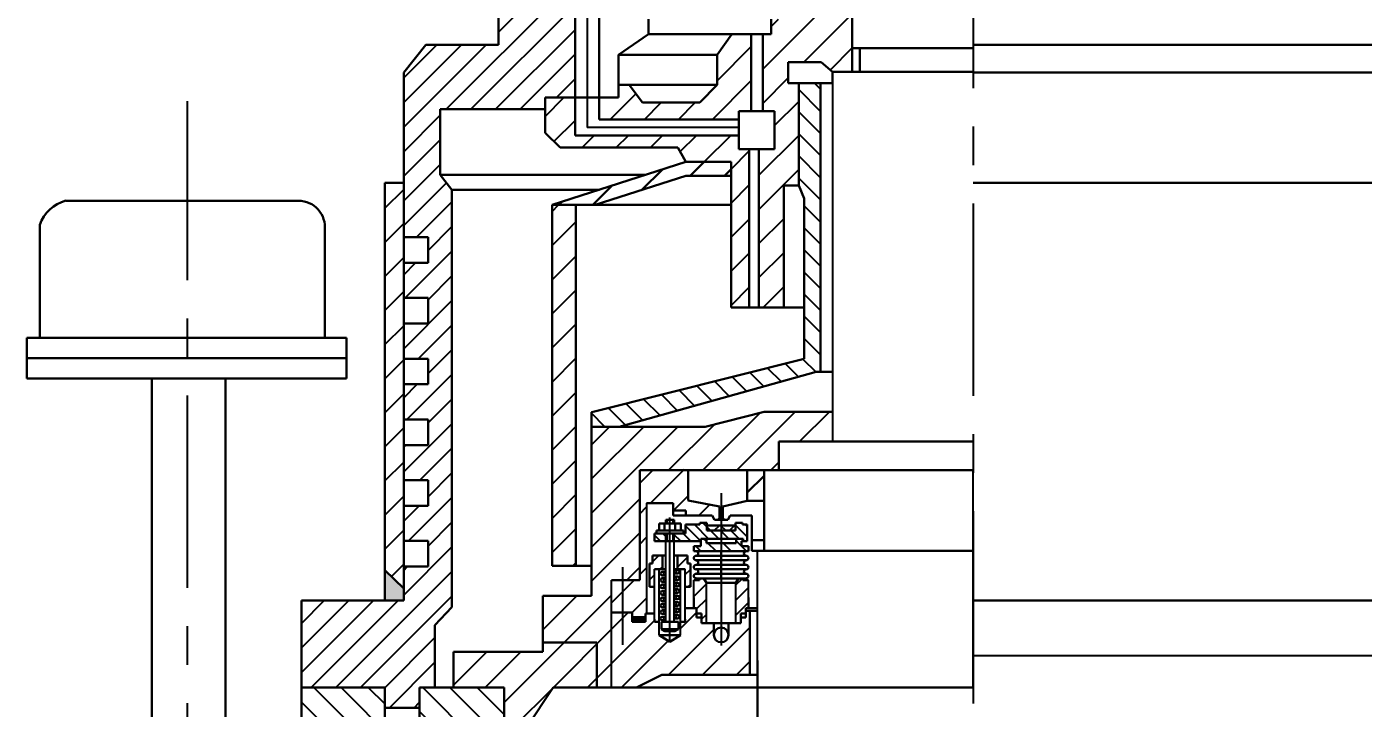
# Model space of a CAD drawing. Header units: millimetres. Extents: x 2503 to 3468, y 3317 to 4421.
# Drawn here: x 2620.8 to 2731, y 4023.9 to 4080.2 of the extents above; entities that cross this region are included whole.
import ezdxf

# ---------------------------------------------------------------- set-up
doc = ezdxf.new("R2010")
doc.units = ezdxf.units.MM
doc.header["$LTSCALE"] = 0.5
doc.linetypes.add('CENTER', pattern=[50.8, 31.75, -6.35, 6.35, -6.35])
doc.styles.get("Standard").update_dxf_attribs({"font": 'isocpeur.ttf', "oblique": 15})
doc.dimstyles.new('ISO-25', dxfattribs={"dimtxt": 2.5, "dimasz": 2.5, "dimexe": 1.25, "dimexo": 0.625, "dimtad": 1, "dimtoh": 1, "dimdec": 0, "dimtxsty": 'Standard', "dimcen": 2.5, "dimadec": 0, "dimazin": 0, "dimtfac": 1, "dimtdec": 0, "dimtmove": 0, "dimatfit": 3, "dimfxl": 1, "dimarcsym": 0})
pattern_1 = [(45, (2728.963, 3274.1218), (-1.4073123, 1.4073123), [])]

# ---------------------------------------------------------------- blocks, each defined once
blk = doc.blocks.new('*D11')
at = {"color": 0, "lineweight": -2, "ltscale": 0.5, "transparency": 16777216}
for p, q in [((2699.47, 4383.66), (2896.06, 4383.66)), ((2894.81, 4373.66), (2894.81, 3335.78)), ((2715.39, 3325.78), (2896.06, 3325.78))]:
    blk.add_line(p, q, dxfattribs=at)
at = {"color": 0, "ltscale": 0.5, "transparency": 16777216}
for points in [[(2893.14, 4373.66), (2896.48, 4373.66), (2894.81, 4383.66)], [(2893.14, 3335.78), (2896.48, 3335.78), (2894.81, 3325.78)]]:
    blk.add_solid(points, dxfattribs=at)
at = {"layer": 'Defpoints', "color": 0, "ltscale": 0.5, "transparency": 16777216}
for p in [(2698.84, 4383.66), (2714.77, 3325.78), (2894.81, 3325.78)]:
    blk.add_point(p, dxfattribs=at)
at = {"color": 0, "lineweight": 25, "ltscale": 0.5, "transparency": 16777216, "insert": (2891.69, 3863.87), "char_height": 2.5, "attachment_point": 5, "rotation": 90}
blk.add_mtext('{\\H2x;6990}', dxfattribs=at)
blk = doc.blocks.new('*D21')
at = {"color": 0, "lineweight": -2, "ltscale": 0.5, "transparency": 16777216}
for p, q in [((2699.47, 4160.83), (2881.95, 4160.83)), ((2880.7, 4150.83), (2880.7, 3947.79)), ((2843.87, 3937.79), (2881.95, 3937.79))]:
    blk.add_line(p, q, dxfattribs=at)
at = {"color": 0, "ltscale": 0.5, "transparency": 16777216}
for points in [[(2879.03, 4150.83), (2882.37, 4150.83), (2880.7, 4160.83)], [(2879.03, 3947.79), (2882.37, 3947.79), (2880.7, 3937.79)]]:
    blk.add_solid(points, dxfattribs=at)
at = {"layer": 'Defpoints', "color": 0, "ltscale": 0.5, "transparency": 16777216}
for p in [(2698.84, 4160.83), (2843.24, 3937.79), (2880.7, 3937.79)]:
    blk.add_point(p, dxfattribs=at)
at = {"color": 0, "ltscale": 0.5, "transparency": 16777216, "insert": (2876.57, 4048.17), "char_height": 2.5, "attachment_point": 5, "rotation": 90}
blk.add_mtext('{\\H2.8x;1100}', dxfattribs=at)

msp = doc.modelspace()

# ---------------------------------------------------------------- hatches: boundary and pattern name
at = {"ltscale": 0.5}
h = msp.add_hatch(dxfattribs=at)
h.set_pattern_fill('ANSI31', color=0, scale=0.45295, style=0)
h.set_pattern_definition([(45, (14.7563, 0.949), (-1.01690255, 1.01690255), [])])
h.paths.add_polyline_path([(2659.7, 4078.69), (2653.69, 4078.69), (2651.87, 4076.39), (2651.87, 4067.3), (2651.87, 4062.79), (2653.88, 4062.79), (2653.88, 4060.68), (2651.87, 4060.68), (2651.87, 4057.78), (2653.88, 4057.78), (2653.88, 4055.67), (2651.87, 4055.67), (2651.87, 4052.76), (2653.88, 4052.76), (2653.88, 4050.65), (2651.87, 4050.65), (2651.87, 4047.75), (2653.88, 4047.75), (2653.88, 4045.64), (2651.87, 4045.64), (2651.87, 4042.73), (2653.88, 4042.73), (2653.88, 4040.62), (2651.87, 4040.62), (2651.87, 4037.72), (2653.88, 4037.72), (2653.88, 4035.61), (2651.87, 4035.61), (2651.87, 4032.79), (2650.31, 4032.79), (2643.43, 4032.79), (2643.43, 4025.62), (2650.31, 4025.62), (2650.31, 4023.95), (2653.18, 4023.95), (2653.18, 4025.62), (2654.45, 4025.62), (2654.45, 4030.77), (2655.85, 4032.25), (2655.85, 4066.72), (2654.88, 4067.94), (2654.88, 4073.38), (2663.53, 4073.38), (2663.53, 4074.34), (2666.01, 4074.34), (2666.01, 4111.69), (2665.48, 4111.69), (2665.48, 4115.23), (2665.76, 4115.23), (2665.76, 4116.95), (2664.09, 4116.95), (2664.09, 4118.56), (2659.7, 4118.56)])
h = msp.add_hatch()
h.set_pattern_fill('ANSI31', color=0, scale=0.626847, style=0)
h.set_pattern_definition(pattern_1)
h.paths.add_polyline_path([(2684.47, 4075.53), (2683.6, 4075.53), (2683.6, 4077.25), (2686.32, 4077.25), (2687.26, 4076.45), (2688.88, 4076.45), (2688.88, 4083.5), (2686.4, 4083.5), (2686.4, 4081.57), (2685.11, 4081.57), (2685.11, 4080.79), (2682.2, 4080.79), (2682.2, 4079.57), (2681.49, 4079.57), (2681.49, 4073.21), (2682.47, 4073.21), (2682.47, 4070.07), (2681.18, 4070.07), (2681.18, 4056.99), (2683.22, 4056.99), (2683.22, 4067.08), (2684.47, 4067.08)])
at = {"lineweight": -3}
h = msp.add_hatch(dxfattribs=at)
h.set_pattern_fill('ANSI31', color=0, scale=0.626847, style=0)
h.set_pattern_definition(pattern_1)
h.paths.add_polyline_path([(2680.55, 4079.57), (2678.95, 4079.57), (2677.73, 4077.87), (2677.73, 4075.39), (2676.3, 4073.91), (2671.57, 4073.91), (2670.46, 4075.39), (2669.58, 4075.39), (2669.58, 4074.34), (2667.99, 4074.34), (2667.99, 4072.53), (2679.53, 4072.53), (2679.53, 4073.21), (2680.55, 4073.21)])
h = msp.add_hatch()
h.set_pattern_fill('ANSI31', color=0, scale=0.4068, angle=90, style=0)
h.set_pattern_definition([(135, (14.7563, 0.9491), (-0.91329205, -0.91329205), [])])
h.paths.add_polyline_path([(2686.27, 4075.53), (2684.47, 4075.53), (2684.47, 4067.08), (2684.92, 4065.99), (2684.92, 4056.99), (2684.92, 4052.76), (2667.6, 4048.41), (2667.36, 4048.35), (2667.36, 4047.15), (2669.64, 4047.15), (2685.9, 4051.69), (2686.27, 4051.69)])
h = msp.add_hatch()
h.set_pattern_fill('ANSI31', color=0, scale=0.626847, style=0)
h.set_pattern_definition(pattern_1)
h.paths.add_polyline_path([(2680.38, 4070.07), (2679.53, 4070.07), (2679.53, 4071.21), (2666.01, 4071.21), (2666.01, 4074.34), (2663.53, 4074.34), (2663.53, 4073.38), (2663.53, 4071.41), (2664.78, 4070.21), (2674.5, 4070.21), (2675.14, 4069.02), (2678.88, 4069.02), (2678.88, 4065.46), (2678.88, 4056.99), (2680.38, 4056.99)])
at = {"lineweight": 30}
h = msp.add_hatch(dxfattribs=at)
h.set_pattern_fill('ANSI31', color=0, scale=0.626847, style=0)
h.set_pattern_definition(pattern_1)
h.paths.add_polyline_path([(2678.88, 4069.02), (2675.14, 4069.02), (2664.11, 4065.46), (2667.67, 4065.46), (2675.14, 4067.87), (2678.88, 4067.87)])
at = {"lineweight": -3}
h = msp.add_hatch(dxfattribs=at)
h.set_pattern_fill('ANSI31', color=0, scale=0.626847, style=0)
h.set_pattern_definition(pattern_1)
h.paths.add_polyline_path([(2651.87, 4067.3), (2650.31, 4067.3), (2650.31, 4035.31), (2651.87, 4033.78)])
h = msp.add_hatch(dxfattribs=at)
h.set_pattern_fill('ANSI31', color=0, scale=0.626847, style=0)
h.set_pattern_definition(pattern_1)
h.paths.add_polyline_path([(2666.07, 4065.46), (2664.11, 4065.46), (2664.11, 4035.66), (2666.07, 4035.66)])
h = msp.add_hatch()
h.set_pattern_fill('ANSI31', color=0, scale=0.626847, style=0)
h.set_pattern_definition(pattern_1)
h.paths.add_polyline_path([(2682.82, 4045.93), (2687.26, 4045.93), (2687.26, 4048.39), (2681.6, 4048.39), (2676.74, 4047.15), (2667.36, 4047.15), (2667.36, 4035.66), (2667.36, 4033.18), (2663.35, 4033.18), (2663.35, 4028.57), (2655.97, 4028.57), (2655.97, 4025.62), (2660.15, 4025.62), (2660.15, 4022.34), (2662.03, 4022.34), (2664.21, 4025.62), (2669.02, 4025.62), (2669.02, 4034.49), (2670.27, 4034.49), (2671.02, 4034.49), (2671.35, 4034.49), (2671.35, 4043.57), (2673.47, 4043.57), (2674.22, 4043.57), (2681.6, 4043.57), (2682.82, 4043.57)])
h = msp.add_hatch()
h.set_pattern_fill('ANSI31', color=0, scale=0.558898, angle=180, style=0)
h.set_pattern_definition([(225, (2802.8117, 3727.2441), (1.254761, -1.254761), [])])
h.paths.add_polyline_path([(2669.02, 4034.49), (2669.02, 4031.8), (2669.65, 4031.8), (2669.95, 4031.8), (2669.95, 4034.49)])
h.paths.add_polyline_path([(2670.27, 4034.49), (2669.95, 4034.49), (2669.95, 4031.8), (2670.73, 4031.8), (2670.73, 4031.42), (2671.81, 4031.42), (2671.81, 4031.74), (2671.91, 4031.74), (2671.91, 4040.85), (2672.11, 4040.85), (2674.09, 4040.85), (2674.09, 4040.23), (2675.16, 4040.23), (2675.16, 4039.81), (2677.31, 4039.81), (2677.51, 4039.47), (2677.79, 4039.47), (2677.92, 4039.6), (2677.92, 4040.55), (2675.34, 4041.05), (2675.28, 4043.65), (2671.35, 4043.57), (2671.35, 4034.49), (2671.02, 4034.49)])
at = {"lineweight": 30}
h = msp.add_hatch(dxfattribs=at)
h.set_pattern_fill('ANSI31', color=0, scale=0.465748, angle=180, style=0)
h.set_pattern_definition([(225, (2802.8117, 3727.2441), (1.0456345, -1.0456345), [])])
h.paths.add_polyline_path([(2680.2, 4043.77), (2680.2, 4041.04), (2681.6, 4041.04), (2681.6, 4043.8)])
h = msp.add_hatch()
h.set_pattern_fill('ANSI31', color=0, scale=0.186299, angle=270, style=0)
h.set_pattern_definition([(315, (2802.8117, 3727.2441), (0.4182538, 0.4182538), [])])
h.paths.add_polyline_path([(2672.55, 4038.33), (2672.55, 4037.69), (2673.49, 4037.69), (2673.49, 4038.33)])
h.paths.add_polyline_path([(2675.13, 4039.07), (2675.13, 4038.33), (2674.19, 4038.33), (2674.19, 4037.69), (2675.92, 4037.69), (2676.38, 4037.69), (2676.38, 4037.9), (2678.06, 4037.9), (2678.06, 4038.58), (2676.87, 4038.58), (2676.87, 4039), (2676.87, 4039.21), (2676.31, 4039.21), (2676.31, 4039.07), (2675.92, 4039.07)])
h.paths.add_polyline_path([(2678.06, 4038.58), (2678.06, 4037.9), (2679.88, 4037.9), (2679.88, 4037.69), (2680.2, 4037.69), (2680.2, 4039.07), (2679.81, 4039.07), (2679.81, 4039.21), (2679.25, 4039.21), (2679.25, 4039), (2679.25, 4038.58)])
at = {"lineweight": -3}
h = msp.add_hatch(dxfattribs=at)
h.set_pattern_fill('ANSI37', color=0, scale=0.279449, angle=90, style=0)
h.set_pattern_definition([(135, (2802.8117, 3727.2441), (-0.6273807, -0.6273807), []), (225, (2802.8117, 3727.2441), (0.6273807, -0.6273807), [])])
h.paths.add_polyline_path([(2678.06, 4039), (2678.06, 4038.58), (2679.25, 4038.58), (2679.25, 4039)])
h.paths.add_polyline_path([(2676.87, 4039), (2676.87, 4038.58), (2678.06, 4038.58), (2678.06, 4039)])
h = msp.add_hatch(dxfattribs=at)
h.set_pattern_fill('ANSI31', color=0, scale=0.279449, angle=270, style=0)
h.set_pattern_definition([(315, (2802.8117, 3727.2441), (0.6273807, 0.6273807), [])])
h.paths.add_polyline_path([(2676.38, 4037.9), (2676.38, 4037.29), (2675.81, 4037.29), (2675.81, 4036.87), (2675.99, 4036.87), (2678.06, 4036.87), (2678.06, 4037.54), (2676.84, 4037.54), (2676.84, 4037.9)])
h.paths.add_polyline_path([(2679.29, 4037.9), (2679.29, 4037.54), (2678.06, 4037.54), (2678.06, 4036.87), (2680.13, 4036.87), (2680.32, 4036.87), (2680.32, 4037.29), (2679.74, 4037.29), (2679.74, 4037.69), (2679.88, 4037.69), (2679.88, 4037.9)])
h = msp.add_hatch()
h.set_pattern_fill('ANSI31', color=0, scale=0.279449, angle=180, style=0)
h.set_pattern_definition([(225, (2802.8117, 3727.2441), (0.6273807, -0.6273807), [])])
h.paths.add_polyline_path([(2679.5, 4034.63), (2679.28, 4034.26), (2679.28, 4030.94), (2679.69, 4030.94), (2679.69, 4031.39), (2679.69, 4031.74), (2680.09, 4031.74), (2680.09, 4031.95), (2680.09, 4032.16), (2680.32, 4032.16), (2680.32, 4033.06), (2680.32, 4034.48), (2679.85, 4034.48), (2679.85, 4034.63)])
h.paths.add_polyline_path([(2676.27, 4034.63), (2676.27, 4034.48), (2675.81, 4034.48), (2675.81, 4033.06), (2675.81, 4032.16), (2676.03, 4032.16), (2676.03, 4031.95), (2676.03, 4031.74), (2676.43, 4031.74), (2676.43, 4031.39), (2676.43, 4030.94), (2676.84, 4030.94), (2676.84, 4034.26), (2676.62, 4034.63)])
h.paths.add_polyline_path([(2674.47, 4036.52), (2674.47, 4035.38), (2675.1, 4035.38), (2675.1, 4033.92), (2675.52, 4033.92), (2675.52, 4035.85), (2675.29, 4035.85), (2675.29, 4036.52)])
h.paths.add_polyline_path([(2672.39, 4036.52), (2672.39, 4035.85), (2672.16, 4035.85), (2672.16, 4033.92), (2672.57, 4033.92), (2672.57, 4035.38), (2673.21, 4035.38), (2673.21, 4036.52)])
at = {"lineweight": 30}
for points in [[(2651.87, 4033.78), (2650.31, 4035.31), (2650.31, 4032.79), (2651.87, 4032.79)], [(2670.73, 4031.42), (2670.73, 4031.03), (2671.81, 4031.03), (2671.81, 4031.42)]]:
    msp.add_hatch(color=0, dxfattribs=at).paths.add_polyline_path(points)
at = {"lineweight": -2}
h = msp.add_hatch(dxfattribs=at)
h.set_pattern_fill('ANSI31', color=0, scale=0.626847, style=0)
h.set_pattern_definition(pattern_1)
h.paths.add_polyline_path([(2680.44, 4031.95), (2680.09, 4031.95), (2680.09, 4031.39), (2679.69, 4031.39), (2679.69, 4030.94), (2678.67, 4030.94), (2678.67, 4029.96, -1), (2677.45, 4029.96), (2677.45, 4030.94), (2676.43, 4030.94), (2676.43, 4031.39), (2676.03, 4031.39), (2676.03, 4031.95), (2676.03, 4032.16), (2675.1, 4032.16), (2675.1, 4031.27), (2675.1, 4031.03), (2674.72, 4031.03), (2674.72, 4029.93), (2673.84, 4029.39), (2672.95, 4029.93), (2672.95, 4031.03), (2672.57, 4031.03), (2672.57, 4031.27), (2672.57, 4031.74), (2671.91, 4031.74), (2671.81, 4031.74), (2671.81, 4031.03), (2670.73, 4031.03), (2670.73, 4031.8), (2669.65, 4031.8), (2669.02, 4031.8), (2669.02, 4025.62), (2671.07, 4025.62), (2673.17, 4026.66), (2680.44, 4026.66)])
at = {"ltscale": 0.5}
h = msp.add_hatch(dxfattribs=at)
h.set_pattern_fill('ANSI31', color=0, scale=0.5, angle=90, style=0)
h.set_pattern_definition([(135, (14.7563, 0.949), (-1.122532, -1.122532), [])])
h.paths.add_polyline_path([(2650.31, 4022.37), (2650.31, 4025.62), (2643.43, 4025.62), (2643.43, 4015.49), (2646.37, 4013.58), (2646.37, 4014.69, -0.313506), (2648.17, 4015.55), (2656.93, 4015.55, -0.331098), (2657.93, 4014.23), (2657.93, 4011.2), (2660.15, 4011.77), (2660.15, 4020.15), (2662.03, 4021.45), (2662.03, 4022.34), (2660.15, 4022.34), (2660.15, 4025.62), (2653.18, 4025.62), (2653.18, 4022.37)])

# ---------------------------------------------------------------- linework, layer by layer
at = {"linetype": 'CENTER'}
for p, q in [((2698.84, 4395.78), (2698.84, 3779.85)), ((2634.04, 3779.85), (2634.04, 4074.03))]:
    msp.add_line(p, q, dxfattribs=at)
at = {"color": 0, "lineweight": 30}
for p, q in [((2659.7, 4078.69), (2659.7, 4122.72)), ((2688.88, 4114.13), (2688.88, 4076.45)), ((2666.01, 4074.34), (2666.01, 4111.69)), ((2667.99, 4111.69), (2667.99, 4072.53)), ((2672.07, 4079.57), (2672.07, 4080.79)), ((2682.2, 4079.57), (2682.2, 4080.79)), ((2669.58, 4077.87), (2672.07, 4079.57)), ((2672.07, 4079.57), (2682.2, 4079.57)), ((2677.73, 4077.87), (2678.95, 4079.57)), ((2680.55, 4073.21), (2680.55, 4079.57)), ((2681.49, 4079.57), (2681.49, 4073.21)), ((2651.87, 4076.39), (2653.69, 4078.69)), ((2653.69, 4078.69), (2659.7, 4078.69)), ((2737.98, 4078.69), (2698.84, 4078.69)), ((2669.58, 4074.34), (2669.58, 4077.87)), ((2669.58, 4077.87), (2677.73, 4077.87)), ((2677.73, 4077.87), (2677.73, 4075.39)), ((2688.88, 4078.4), (2689.49, 4078.4)), ((2689.49, 4078.4), (2689.49, 4076.45)), ((2689.49, 4078.4), (2698.84, 4078.4)), ((2651.87, 4067.3), (2651.87, 4076.39)), ((2686.32, 4077.25), (2683.6, 4077.25)), ((2683.6, 4077.25), (2683.6, 4075.53)), ((2687.26, 4076.45), (2686.32, 4077.25)), ((2689.49, 4076.45), (2687.26, 4076.45)), ((2687.26, 4075.53), (2687.26, 4076.45)), ((2689.49, 4076.45), (2698.84, 4076.45)), ((2745.82, 4076.39), (2698.84, 4076.39)), ((2677.73, 4075.39), (2669.58, 4075.39)), ((2669.58, 4075.39), (2670.46, 4075.39)), ((2670.46, 4075.39), (2671.57, 4073.91)), ((2676.3, 4073.91), (2677.73, 4075.39)), ((2683.6, 4075.53), (2684.47, 4075.53)), ((2684.47, 4067.08), (2684.47, 4075.53)), ((2684.47, 4075.53), (2687.26, 4075.53)), ((2687.26, 4075.53), (2686.27, 4075.53)), ((2686.27, 4075.53), (2686.27, 4051.69)), ((2663.53, 4073.38), (2663.53, 4074.34)), ((2663.53, 4074.34), (2666.01, 4074.34)), ((2666.01, 4074.34), (2666.01, 4071.21)), ((2666.01, 4074.34), (2669.58, 4074.34)), ((2654.88, 4067.94), (2654.88, 4073.38)), ((2654.88, 4073.38), (2663.53, 4073.38)), ((2663.53, 4071.41), (2663.53, 4073.38)), ((2671.57, 4073.91), (2676.3, 4073.91)), ((2679.53, 4071.21), (2679.53, 4073.21)), ((2679.53, 4073.21), (2682.47, 4073.21)), ((2682.47, 4073.21), (2682.47, 4070.07)), ((2667.99, 4072.53), (2679.53, 4072.53)), ((2664.78, 4070.21), (2663.53, 4071.41)), ((2666.01, 4071.21), (2679.53, 4071.21)), ((2679.53, 4070.07), (2679.53, 4071.21)), ((2674.5, 4070.21), (2664.78, 4070.21)), ((2675.14, 4069.02), (2674.5, 4070.21)), ((2682.47, 4070.07), (2679.53, 4070.07)), ((2680.38, 4070.07), (2680.38, 4056.99)), ((2681.18, 4070.07), (2681.18, 4056.99)), ((2664.11, 4065.46), (2675.14, 4069.02)), ((2675.14, 4069.02), (2678.88, 4069.02)), ((2678.88, 4069.02), (2678.88, 4065.46)), ((2655.85, 4066.72), (2654.88, 4067.94)), ((2654.88, 4067.94), (2671.79, 4067.94)), ((2667.67, 4065.46), (2675.14, 4067.87)), ((2675.14, 4067.87), (2678.88, 4067.87)), ((2650.31, 4067.3), (2651.87, 4067.3)), ((2650.31, 4032.79), (2650.31, 4067.3)), ((2651.87, 4067.3), (2651.87, 4032.79)), ((2655.85, 4032.25), (2655.85, 4066.72)), ((2655.85, 4066.72), (2668.02, 4066.72)), ((2683.22, 4056.99), (2683.22, 4067.08)), ((2683.22, 4067.08), (2684.47, 4067.08)), ((2684.47, 4067.08), (2684.92, 4065.99)), ((2745.82, 4067.3), (2698.84, 4067.3)), ((2624.01, 4065.81), (2643.2, 4065.81)), ((2664.11, 4035.66), (2664.11, 4065.46)), ((2664.11, 4065.46), (2678.88, 4065.46)), ((2666.07, 4035.66), (2666.07, 4065.46)), ((2678.88, 4065.46), (2678.88, 4056.99)), ((2684.92, 4056.99), (2684.92, 4065.99)), ((2621.85, 4054.49), (2621.85, 4063.82)), ((2645.36, 4054.49), (2645.36, 4063.38)), ((2653.88, 4062.79), (2651.87, 4062.79)), ((2653.88, 4060.68), (2653.88, 4062.79)), ((2651.87, 4060.68), (2653.88, 4060.68)), ((2653.88, 4057.78), (2651.87, 4057.78)), ((2653.88, 4055.67), (2653.88, 4057.78)), ((2678.88, 4056.99), (2684.92, 4056.99)), ((2684.92, 4056.99), (2684.92, 4052.76)), ((2651.87, 4055.67), (2653.88, 4055.67)), ((2620.77, 4051.12), (2620.77, 4054.49)), ((2620.77, 4054.49), (2647.14, 4054.49)), ((2647.14, 4054.49), (2647.14, 4051.12)), ((2620.77, 4052.81), (2647.14, 4052.81)), ((2653.88, 4052.76), (2651.87, 4052.76)), ((2653.88, 4050.65), (2653.88, 4052.76)), ((2684.92, 4052.76), (2667.6, 4048.41)), ((2631.09, 4051.12), (2620.77, 4051.12)), ((2631.09, 4017.01), (2631.09, 4051.12)), ((2631.09, 4051.12), (2637.6, 4051.12)), ((2637.16, 4051.12), (2637.16, 4017.01)), ((2637.6, 4051.12), (2647.14, 4051.12)), ((2669.64, 4047.15), (2685.9, 4051.69)), ((2685.9, 4051.69), (2687.26, 4051.69)), ((2651.87, 4050.65), (2653.88, 4050.65)), ((2653.88, 4047.75), (2651.87, 4047.75)), ((2653.88, 4045.64), (2653.88, 4047.75)), ((2667.6, 4048.41), (2667.36, 4048.35)), ((2667.36, 4048.35), (2667.36, 4035.66)), ((2681.6, 4048.39), (2676.74, 4047.15)), ((2687.26, 4048.39), (2681.6, 4048.39)), ((2676.74, 4047.15), (2667.36, 4047.15)), ((2651.87, 4045.64), (2653.88, 4045.64)), ((2687.26, 4045.93), (2682.82, 4045.93)), ((2682.82, 4045.93), (2682.82, 4043.57)), ((2687.26, 4045.93), (2698.84, 4045.93)), ((2671.35, 4034.49), (2671.35, 4043.57)), ((2671.35, 4043.57), (2671.35, 4037.23)), ((2671.35, 4043.57), (2673.47, 4043.57)), ((2671.35, 4043.57), (2673.47, 4043.57)), ((2673.47, 4043.57), (2672.73, 4043.57)), ((2673.47, 4043.57), (2674.22, 4043.57)), ((2675.34, 4043.57), (2674.22, 4043.57)), ((2675.34, 4043.57), (2674.22, 4043.57)), ((2674.22, 4043.57), (2681.6, 4043.57)), ((2674.22, 4043.57), (2681.6, 4043.57)), ((2675.34, 4041.05), (2675.34, 4043.57)), ((2675.34, 4041.05), (2675.34, 4043.57)), ((2680.2, 4041.04), (2680.2, 4043.57)), ((2680.2, 4041.04), (2680.2, 4043.57)), ((2681.6, 4036.89), (2681.6, 4043.57)), ((2681.6, 4043.57), (2698.84, 4043.57)), ((2653.88, 4042.73), (2651.87, 4042.73)), ((2653.88, 4040.62), (2653.88, 4042.73)), ((2677.92, 4040.55), (2675.34, 4041.05)), ((2678.21, 4040.55), (2680.2, 4041.04)), ((2680.2, 4041.04), (2681.6, 4041.04)), ((2651.87, 4040.62), (2653.88, 4040.62)), ((2672.11, 4040.85), (2671.91, 4040.85)), ((2674.09, 4040.85), (2672.11, 4040.85)), ((2674.09, 4039.81), (2674.09, 4040.85)), ((2675.16, 4040.23), (2674.09, 4040.23)), ((2675.16, 4039.81), (2675.16, 4040.23)), ((2677.92, 4040.55), (2677.92, 4039.6)), ((2678.21, 4040.55), (2678.21, 4039.6)), ((2672.95, 4039.16), (2672.95, 4038.59)), ((2672.95, 4039.16), (2673.84, 4039.16)), ((2673.39, 4038.59), (2673.39, 4039.16)), ((2673.49, 4039.16), (2673.49, 4039.45)), ((2673.49, 4039.45), (2673.84, 4039.45)), ((2673.49, 4039.16), (2673.49, 4039.45)), ((2673.59, 4039.16), (2673.59, 4039.45)), ((2674.19, 4039.45), (2673.84, 4039.45)), ((2674.73, 4039.16), (2673.84, 4039.16)), ((2677.31, 4039.81), (2674.09, 4039.81)), ((2674.09, 4039.16), (2674.09, 4039.45)), ((2674.19, 4039.16), (2674.19, 4039.45)), ((2674.28, 4038.59), (2674.28, 4039.16)), ((2674.73, 4039.16), (2674.73, 4038.59)), ((2675.13, 4039.07), (2675.13, 4038.33)), ((2675.92, 4039.07), (2675.13, 4039.07)), ((2675.92, 4039.07), (2676.31, 4039.07)), ((2676.31, 4039.07), (2676.31, 4039.21)), ((2676.31, 4039.21), (2676.87, 4039.21)), ((2676.87, 4039), (2676.87, 4039.21)), ((2676.87, 4039), (2676.87, 4038.58)), ((2678.06, 4039), (2676.87, 4039)), ((2677.31, 4039.81), (2677.51, 4039.47)), ((2677.51, 4039.47), (2678.34, 4039.47)), ((2677.79, 4039.47), (2677.92, 4039.6)), ((2678.61, 4039.47), (2677.79, 4039.47)), ((2677.92, 4039.6), (2678.06, 4039.6)), ((2678.21, 4039.6), (2678.06, 4039.6)), ((2678.06, 4039), (2679.25, 4039)), ((2678.34, 4039.47), (2678.21, 4039.6)), ((2678.81, 4039.81), (2678.61, 4039.47)), ((2680.59, 4039.81), (2678.81, 4039.81)), ((2679.25, 4039), (2679.25, 4039.21)), ((2679.25, 4039), (2679.25, 4039.21)), ((2679.81, 4039.21), (2679.25, 4039.21)), ((2679.25, 4039), (2679.25, 4038.58)), ((2679.81, 4039.07), (2679.81, 4039.21)), ((2680.2, 4039.07), (2679.81, 4039.07)), ((2680.2, 4037.69), (2680.2, 4039.07)), ((2680.59, 4037.79), (2680.59, 4039.81)), ((2653.88, 4037.72), (2651.87, 4037.72)), ((2653.88, 4035.61), (2653.88, 4037.72)), ((2672.55, 4038.33), (2672.55, 4037.69)), ((2672.55, 4038.33), (2673.84, 4038.33)), ((2673.49, 4037.69), (2672.55, 4037.69)), ((2673.54, 4038.59), (2672.72, 4038.59)), ((2672.72, 4038.33), (2672.72, 4038.59)), ((2673.84, 4038.59), (2673.39, 4038.59)), ((2673.49, 4037.69), (2674.19, 4037.69)), ((2673.84, 4038.59), (2673.54, 4038.59)), ((2673.59, 4037.69), (2673.59, 4038.33)), ((2674.19, 4037.69), (2673.82, 4037.69)), ((2674.95, 4038.59), (2673.84, 4038.59)), ((2673.84, 4038.59), (2674.13, 4038.59)), ((2675.13, 4038.33), (2673.84, 4038.33)), ((2674.09, 4037.69), (2674.09, 4038.33)), ((2675.92, 4037.69), (2674.19, 4037.69)), ((2674.95, 4038.33), (2674.95, 4038.59)), ((2676.38, 4037.69), (2675.92, 4037.69)), ((2676.38, 4037.9), (2678.06, 4037.9)), ((2676.38, 4037.29), (2676.38, 4037.9)), ((2676.84, 4037.9), (2676.84, 4037.54)), ((2676.87, 4038.58), (2678.06, 4038.58)), ((2679.25, 4038.58), (2678.06, 4038.58)), ((2679.88, 4037.9), (2678.06, 4037.9)), ((2679.29, 4037.9), (2679.29, 4037.54)), ((2679.74, 4037.69), (2680.2, 4037.69)), ((2679.74, 4037.29), (2679.74, 4037.69)), ((2679.88, 4037.69), (2679.88, 4037.9)), ((2680.59, 4037.79), (2681.6, 4037.79)), ((2680.59, 4036.89), (2680.59, 4037.79)), ((2681.6, 4037.79), (2681.6, 4036.89)), ((2675.81, 4036.87), (2675.81, 4037.29)), ((2675.81, 4037.29), (2676.38, 4037.29)), ((2675.99, 4036.87), (2675.81, 4036.87)), ((2678.06, 4036.87), (2675.99, 4036.87)), ((2676.84, 4037.54), (2678.06, 4037.54)), ((2679.29, 4037.54), (2678.06, 4037.54)), ((2678.06, 4036.49), (2678.06, 4036.87)), ((2678.06, 4036.12), (2678.06, 4036.87)), ((2678.06, 4036.12), (2678.06, 4036.87)), ((2678.06, 4036.49), (2678.06, 4036.87)), ((2678.06, 4036.87), (2680.13, 4036.87)), ((2680.32, 4037.29), (2679.74, 4037.29)), ((2680.13, 4036.87), (2680.32, 4036.87)), ((2680.32, 4036.87), (2680.32, 4037.29)), ((2681.07, 4036.89), (2680.59, 4036.89)), ((2681.6, 4036.89), (2681.07, 4036.89)), ((2681.6, 4036.89), (2698.84, 4036.89)), ((2651.87, 4035.61), (2653.88, 4035.61)), ((2667.36, 4035.66), (2664.11, 4035.66)), ((2667.36, 4033.18), (2667.36, 4035.66)), ((2672.16, 4035.85), (2672.39, 4035.85)), ((2672.16, 4033.92), (2672.16, 4035.85)), ((2672.39, 4035.85), (2672.39, 4036.52)), ((2672.39, 4036.52), (2673.49, 4036.52)), ((2673.21, 4036.52), (2673.21, 4035.38)), ((2675.29, 4036.52), (2674.19, 4036.52)), ((2674.47, 4036.52), (2674.47, 4035.38)), ((2675.29, 4035.85), (2675.29, 4036.52)), ((2675.52, 4035.85), (2675.29, 4035.85)), ((2675.52, 4033.92), (2675.52, 4035.85)), ((2678.06, 4036.49), (2675.99, 4036.49)), ((2675.99, 4036.12), (2678.06, 4036.12)), ((2678.06, 4035.75), (2675.99, 4035.75)), ((2678.06, 4036.12), (2676.32, 4036.12)), ((2678.06, 4036.12), (2678.06, 4036.49)), ((2678.06, 4036.12), (2678.06, 4036.49)), ((2678.06, 4036.49), (2680.13, 4036.49)), ((2678.06, 4035.75), (2678.06, 4036.12)), ((2678.06, 4035.38), (2678.06, 4036.12)), ((2678.06, 4035.38), (2678.06, 4036.12)), ((2678.06, 4035.75), (2678.06, 4036.12)), ((2680.13, 4036.12), (2678.06, 4036.12)), ((2678.06, 4036.12), (2679.8, 4036.12)), ((2678.06, 4035.38), (2678.06, 4035.75)), ((2678.06, 4035.38), (2678.06, 4035.75)), ((2678.06, 4035.75), (2680.13, 4035.75)), ((2651.87, 4033.78), (2650.31, 4035.31)), ((2669.02, 4034.49), (2670.27, 4034.49)), ((2670.27, 4034.49), (2671.02, 4034.49)), ((2671.02, 4034.49), (2671.35, 4034.49)), ((2672.57, 4035.38), (2673.49, 4035.38)), ((2673.2, 4035.17), (2673.49, 4035.17)), ((2673.2, 4034.87), (2673.49, 4034.87)), ((2673.2, 4034.64), (2673.49, 4034.64)), ((2673.2, 4034.34), (2673.49, 4034.34)), ((2675.1, 4035.38), (2674.19, 4035.38)), ((2674.47, 4035.31), (2674.19, 4035.31)), ((2674.47, 4035.02), (2674.19, 4035.02)), ((2674.47, 4034.78), (2674.19, 4034.78)), ((2674.47, 4034.49), (2674.19, 4034.49)), ((2675.81, 4034.48), (2676.27, 4034.48)), ((2675.99, 4035.38), (2678.06, 4035.38)), ((2678.06, 4035), (2675.99, 4035)), ((2675.99, 4034.63), (2678.06, 4034.63)), ((2676.27, 4034.48), (2676.27, 4034.63)), ((2678.06, 4035.38), (2676.32, 4035.38)), ((2676.84, 4034.26), (2676.62, 4034.63)), ((2678.06, 4034.63), (2678.06, 4035.38)), ((2678.06, 4035), (2678.06, 4035.38)), ((2678.06, 4035), (2678.06, 4035.38)), ((2678.06, 4034.63), (2678.06, 4035.38)), ((2680.13, 4035.38), (2678.06, 4035.38)), ((2678.06, 4035.38), (2679.8, 4035.38)), ((2678.06, 4034.63), (2678.06, 4035)), ((2678.06, 4034.63), (2678.06, 4035)), ((2678.06, 4035), (2680.13, 4035)), ((2680.13, 4034.63), (2678.06, 4034.63)), ((2679.28, 4034.26), (2679.5, 4034.63)), ((2679.85, 4034.48), (2679.85, 4034.63)), ((2680.32, 4034.48), (2679.85, 4034.48)), ((2672.16, 4033.92), (2672.57, 4033.92)), ((2673.2, 4034.11), (2673.49, 4034.11)), ((2673.2, 4033.81), (2673.49, 4033.81)), ((2673.2, 4033.58), (2673.49, 4033.58)), ((2673.2, 4033.28), (2673.49, 4033.28)), ((2674.47, 4034.25), (2674.19, 4034.25)), ((2674.47, 4033.96), (2674.19, 4033.96)), ((2674.47, 4033.73), (2674.19, 4033.73)), ((2674.47, 4033.43), (2674.19, 4033.43)), ((2675.52, 4033.92), (2675.1, 4033.92)), ((2676.84, 4034.26), (2678.06, 4034.26)), ((2679.28, 4034.26), (2678.06, 4034.26)), ((2643.43, 4025.62), (2643.43, 4032.79)), ((2643.43, 4032.79), (2651.87, 4032.79)), ((2651.87, 4032.79), (2650.31, 4032.79)), ((2654.45, 4030.77), (2655.85, 4032.25)), ((2663.35, 4028.57), (2663.35, 4033.18)), ((2663.35, 4033.18), (2667.36, 4033.18)), ((2673.2, 4033.05), (2673.49, 4033.05)), ((2673.2, 4032.75), (2673.49, 4032.75)), ((2673.2, 4032.52), (2673.49, 4032.52)), ((2673.2, 4032.22), (2673.49, 4032.22)), ((2674.47, 4033.2), (2674.19, 4033.2)), ((2674.47, 4032.9), (2674.19, 4032.9)), ((2674.47, 4032.67), (2674.19, 4032.67)), ((2674.47, 4032.37), (2674.19, 4032.37)), ((2674.47, 4032.14), (2674.19, 4032.14)), ((2676.03, 4032.16), (2675.1, 4032.16)), ((2675.81, 4033.06), (2675.81, 4032.16)), ((2676.03, 4031.95), (2676.03, 4032.16)), ((2680.09, 4032.16), (2681.07, 4032.16)), ((2680.09, 4031.95), (2680.09, 4032.16)), ((2680.32, 4033.06), (2680.32, 4032.16)), ((2754.25, 4032.79), (2698.84, 4032.79)), ((2669.65, 4031.8), (2669.02, 4031.8)), ((2669.65, 4031.8), (2670.73, 4031.8)), ((2670.73, 4031.8), (2670.73, 4031.03)), ((2670.73, 4031.42), (2671.81, 4031.42)), ((2671.81, 4031.03), (2670.73, 4031.03)), ((2671.81, 4031.03), (2671.81, 4031.74)), ((2671.91, 4031.74), (2671.81, 4031.74)), ((2671.91, 4031.74), (2672.57, 4031.74)), ((2672.57, 4031.03), (2672.57, 4031.27)), ((2672.95, 4031.03), (2672.57, 4031.03)), ((2673.14, 4031.03), (2673.14, 4030.44)), ((2673.49, 4031.03), (2673.14, 4031.03)), ((2673.2, 4031.99), (2673.49, 4031.99)), ((2673.2, 4031.69), (2673.49, 4031.69)), ((2673.2, 4031.46), (2673.49, 4031.46)), ((2673.2, 4031.17), (2673.49, 4031.17)), ((2673.49, 4031.03), (2673.84, 4031.03)), ((2674.19, 4031.03), (2673.84, 4031.03)), ((2674.47, 4031.84), (2674.19, 4031.84)), ((2674.47, 4031.61), (2674.19, 4031.61)), ((2674.47, 4031.31), (2674.19, 4031.31)), ((2674.19, 4031.03), (2674.53, 4031.03)), ((2674.53, 4031.03), (2674.53, 4030.44)), ((2674.72, 4031.03), (2675.1, 4031.03)), ((2675.1, 4031.03), (2675.1, 4031.27)), ((2676.03, 4031.95), (2676.03, 4031.39)), ((2676.43, 4031.74), (2676.03, 4031.74)), ((2676.03, 4031.39), (2676.43, 4031.39)), ((2676.43, 4031.39), (2676.43, 4031.74)), ((2676.43, 4031.39), (2676.43, 4030.94)), ((2679.69, 4031.39), (2679.69, 4031.74)), ((2679.69, 4031.74), (2680.09, 4031.74)), ((2679.69, 4031.39), (2679.69, 4030.94)), ((2680.09, 4031.39), (2679.69, 4031.39)), ((2680.09, 4031.95), (2680.09, 4031.39)), ((2680.44, 4031.95), (2680.09, 4031.95)), ((2680.44, 4026.66), (2680.44, 4031.95)), ((2680.44, 4031.95), (2681.07, 4031.95)), ((2654.45, 4025.62), (2654.45, 4030.77)), ((2672.95, 4029.93), (2673.84, 4029.93)), ((2672.95, 4029.93), (2673.84, 4029.39)), ((2673.14, 4030.44), (2673.84, 4030.44)), ((2673.14, 4030.44), (2673.42, 4030.28)), ((2673.42, 4030.28), (2673.84, 4030.28)), ((2674.53, 4030.44), (2673.84, 4030.44)), ((2674.25, 4030.28), (2673.84, 4030.28)), ((2674.72, 4029.93), (2673.84, 4029.39)), ((2674.72, 4029.93), (2673.84, 4029.93)), ((2674.53, 4030.44), (2674.25, 4030.28)), ((2676.43, 4030.94), (2678.06, 4030.94)), ((2677.45, 4030.94), (2677.45, 4029.96)), ((2678.06, 4030.94), (2677.45, 4030.94)), ((2679.69, 4030.94), (2678.06, 4030.94)), ((2678.67, 4029.96), (2678.67, 4030.94)), ((2663.35, 4029.33), (2667.8, 4029.33)), ((2667.8, 4029.33), (2667.8, 4025.62)), ((2655.97, 4025.62), (2655.97, 4028.57)), ((2655.97, 4028.57), (2663.35, 4028.57)), ((2681.07, 4021.95), (2681.07, 4027.84)), ((2673.17, 4026.66), (2671.07, 4025.62)), ((2681.07, 4026.66), (2673.17, 4026.66)), ((2643.43, 4006.42), (2643.43, 4025.62)), ((2643.43, 4025.62), (2650.31, 4025.62)), ((2650.31, 4025.62), (2650.31, 4022.37)), ((2653.18, 4022.37), (2653.18, 4025.62)), ((2653.18, 4025.62), (2660.15, 4025.62)), ((2660.15, 4025.62), (2660.15, 4022.34)), ((2664.21, 4025.62), (2662.03, 4022.34)), ((2664.21, 4025.62), (2681.48, 4025.62)), ((2672.48, 4025.62), (2669.02, 4025.62)), ((2672.48, 4025.62), (2680.28, 4025.62)), ((2680.28, 4025.62), (2698.84, 4025.62)), ((2650.31, 4023.95), (2653.18, 4023.95))]:
    msp.add_line(p, q, dxfattribs=at)
at = {"color": 0, "ltscale": 0.5}
for p, q in [((2667, 4111.69), (2667, 4072.53)), ((2667, 4072.53), (2667, 4071.87)), ((2679.53, 4071.87), (2667, 4071.87)), ((2698.84, 4028.27), (2754.25, 4028.27))]:
    msp.add_line(p, q, dxfattribs=at)
at = {"color": 0}
for p, q in [((2687.26, 4076.45), (2687.26, 4045.93)), ((2698.84, 4025.62), (2698.84, 4043.57)), ((2678.06, 4041.66), (2678.06, 4029.09)), ((2671.91, 4040.85), (2671.91, 4031.74)), ((2673.84, 4029.39), (2673.84, 4039.66)), ((2673.49, 4031.03), (2673.49, 4038.33)), ((2674.19, 4031.03), (2674.19, 4038.33)), ((2681.07, 4027.01), (2681.07, 4036.89)), ((2669.95, 4029.15), (2669.95, 4035.54)), ((2669.02, 4025.62), (2669.02, 4034.49)), ((2672.57, 4031.27), (2672.57, 4035.38)), ((2672.95, 4029.93), (2672.95, 4035.38)), ((2674.72, 4029.93), (2674.72, 4035.38)), ((2675.1, 4031.27), (2675.1, 4035.38)), ((2675.81, 4033.06), (2675.81, 4034.48)), ((2680.32, 4033.06), (2680.32, 4034.48)), ((2676.84, 4030.94), (2676.84, 4034.26)), ((2679.28, 4030.94), (2679.28, 4034.26))]:
    msp.add_line(p, q, dxfattribs=at)
at = {"color": 0, "lineweight": 30}
for centre, radius in [((2673.2, 4035.02), 0.148), ((2673.2, 4034.49), 0.148), ((2674.47, 4035.17), 0.148), ((2674.47, 4034.64), 0.148), ((2673.2, 4033.96), 0.148), ((2673.2, 4033.43), 0.148), ((2674.47, 4034.11), 0.148), ((2674.47, 4033.58), 0.148), ((2673.2, 4032.9), 0.148), ((2673.2, 4032.37), 0.148), ((2674.47, 4033.05), 0.148), ((2674.47, 4032.52), 0.148), ((2674.47, 4031.99), 0.148), ((2673.2, 4031.84), 0.148), ((2673.2, 4031.31), 0.148), ((2674.47, 4031.46), 0.148), ((2678.06, 4029.96), 0.607)]:
    msp.add_circle(centre, radius, dxfattribs=at)
for centre, radius, start, end in [((2624.76, 4062.84), 3.07, 104.1008, 161.4017), ((2643.19, 4063.63), 2.18, 353.4275, 89.8747), ((2675.99, 4036.68), 0.186, 270, 90), ((2680.13, 4036.68), 0.186, 90, 270), ((2675.99, 4036.31), 0.186, 90, 270), ((2675.99, 4035.56), 0.186, 90, 270), ((2675.99, 4035.93), 0.186, 270, 90), ((2680.13, 4035.93), 0.186, 90, 270), ((2680.13, 4036.31), 0.186, 270, 90), ((2680.13, 4035.56), 0.186, 270, 90), ((2675.99, 4034.82), 0.186, 90, 270), ((2675.99, 4035.19), 0.186, 270, 90), ((2680.13, 4035.19), 0.186, 90, 270), ((2680.13, 4034.82), 0.186, 270, 90)]:
    msp.add_arc(centre, radius, start, end, dxfattribs=at)

# ---------------------------------------------------------------- dimensions: what is measured, and where the dimension line sits
at = {"lineweight": 25, "ltscale": 0.5}
dim = msp.add_linear_dim(base=(2894.81, 3325.78), p1=(2698.84, 4383.66), p2=(2714.77, 3325.78), angle=90, text='{\\H2x;6990}', dimstyle='ISO-25', override={"dimasz": 10}, dxfattribs=at)
dim.commit()
dim.dimension.update_dxf_attribs({"geometry": '*D11', "text_midpoint": (2894.81, 3863.87), "dimtype": 160})
at = {"ltscale": 0.5}
dim = msp.add_linear_dim(base=(2880.7, 3937.79), p1=(2698.84, 4160.83), p2=(2843.24, 3937.79), angle=90, text='{\\H2.8x;1100}', dimstyle='ISO-25', override={"dimasz": 10}, dxfattribs=at)
dim.commit()
dim.dimension.update_dxf_attribs({"geometry": '*D21', "text_midpoint": (2880.7, 4048.17), "dimtype": 160})

doc.saveas('drawing.dxf')
